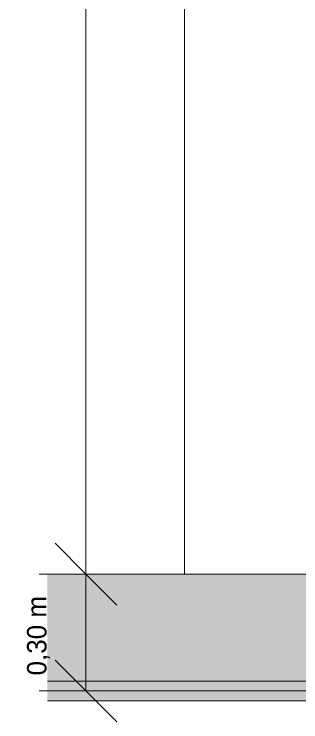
# Model space of a CAD drawing. Header units: metres. Extents: x 147 to 427, y -16 to 162.
# Drawn here: x 193.265 to 194.003, y -0.379 to 1.439 of the extents above; entities that cross this region are included whole.
import ezdxf

# ---------------------------------------------------------------- set-up
doc = ezdxf.new("R2010")
doc.units = ezdxf.units.M
for name, color, linetype, lineweight in [('A-ANNO-DIMS', 7, 'Continuous', 5), ('A-ANNO-DIMS-50', 7, 'Continuous', 5), ('A-DETL', 7, 'Continuous', 5), ('G-ANNO-DIMS', 7, 'Continuous', 5), ('P-PIPE', 7, 'Continuous', 5)]:
    doc.layers.add(name, color=color, linetype=linetype, lineweight=lineweight)
doc.layers.add('A-FLOR', color=7, linetype='Continuous', lineweight=9, true_color=0x007f00)
doc.styles.add('Century Gothic', font='GOTHIC.TTF', dxfattribs={"height": 0.05})
doc.styles.add('Century Gothic_1', font='GOTHIC.TTF', dxfattribs={"height": 0.075})
doc.dimstyles.new('Setores_1_5', dxfattribs={"dimscale": 0.3048, "dimtxt": 0.078313, "dimasz": 0.520833, "dimexe": 0.393701, "dimexo": 0.246063, "dimgap": 0.287073, "dimtad": 1, "dimrnd": 0.01, "dimzin": 0, "dimdsep": 46, "dimtxsty": 'Century Gothic_1', "dimblk1": 'OBLIQUE', "dimblk2": 'OBLIQUE', "dimsah": 1, "dimcen": 0.09, "dimazin": 0, "dimtfac": 1, "dimtdec": 4, "dimtix": 1, "dimtmove": 0, "dimatfit": 3, "dimfxl": 1, "dimtvp": 1, "dimtolj": 1, "dimtzin": 0, "dimarcsym": 2})
doc.dimstyles.new('Setores_1_mm', dxfattribs={"dimscale": 0.3048, "dimtxt": 0.052208, "dimasz": 0.520833, "dimexe": 0.393701, "dimexo": 0.246063, "dimgap": 0.287073, "dimtad": 1, "dimrnd": 0.01, "dimzin": 0, "dimdsep": 46, "dimtxsty": 'Century Gothic', "dimblk1": 'OBLIQUE', "dimblk2": 'OBLIQUE', "dimsah": 1, "dimcen": 0.09, "dimazin": 0, "dimtfac": 1, "dimtdec": 4, "dimtix": 1, "dimtmove": 0, "dimatfit": 3, "dimfxl": 1, "dimtvp": 1, "dimtolj": 1, "dimtzin": 0, "dimarcsym": 2})

# ---------------------------------------------------------------- blocks, each defined once
blk = doc.blocks.new('DIMBLOCK85-EE')
at = {"layer": 'A-ANNO-DIMS-50', "lineweight": 25}
for p, q in [((193.4498, 3.45), (193.3704, 3.5294)), ((193.4498, 3.45), (193.5292, 3.3706)), ((193.4498, 0), (193.3704, 0.0794)), ((193.4498, 0), (193.5292, -0.0794))]:
    blk.add_line(p, q, dxfattribs=at)
at = {"layer": 'A-ANNO-DIMS-50'}
for p, q in [((193.4498, 3.45), (193.3298, 3.45)), ((193.4498, 3.45), (193.4498, 0)), ((193.4498, 3.45), (193.628, 3.45)), ((193.4498, 0), (193.3298, 0)), ((193.4498, 0), (196.428, 0))]:
    blk.add_line(p, q, dxfattribs=at)
at = {"layer": 'A-ANNO-DIMS-50', "color": 0, "insert": (193.2662, 1.5597), "char_height": 0.075, "width": 0.396784, "attachment_point": 1, "rotation": 90, "line_spacing_factor": 0.984502, "style": 'Century Gothic_1'}
blk.add_mtext('3,45 m', dxfattribs=at)
blk = doc.blocks.new('_Oblique')
at = {"color": 0, "linetype": 'ByBlock', "lineweight": -2}
blk.add_line((-0.5, -0.5), (0.5, 0.5), dxfattribs=at)
blk = doc.blocks.new('DIMBLOCK99-EE')
at = {"layer": 'A-ANNO-DIMS-50', "lineweight": 25}
for p, q in [((193.4498, 0), (193.3704, 0.0794)), ((193.4498, 0), (193.5292, -0.0794)), ((193.4498, -0.3), (193.3704, -0.2206)), ((193.4498, -0.3), (193.5292, -0.3794))]:
    blk.add_line(p, q, dxfattribs=at)
at = {"layer": 'A-ANNO-DIMS-50'}
for p, q in [((193.4498, 0), (193.3298, 0)), ((193.4498, 0), (193.4498, -0.3)), ((193.4498, 0), (193.628, 0)), ((193.4498, -0.3), (193.3298, -0.3)), ((193.4498, -0.3), (193.487, -0.3))]:
    blk.add_line(p, q, dxfattribs=at)
at = {"layer": 'A-ANNO-DIMS-50', "color": 0, "insert": (193.2982, -0.2602), "char_height": 0.05, "width": 0.264523, "attachment_point": 1, "rotation": 90, "line_spacing_factor": 0.984502, "style": 'Century Gothic'}
blk.add_mtext('0,30 m', dxfattribs=at)

msp = doc.modelspace()

# ---------------------------------------------------------------- hatches: boundary and pattern name
at = {"layer": 'A-FLOR', "true_color": 0x80838b}
h = msp.add_hatch(color=252, dxfattribs=at)
h.paths.add_polyline_path([(193.3507, -0.275), (195.2535, -0.275), (195.2535, -0.2726), (195.2546, -0.2706), (195.257, -0.2691), (195.2598, -0.2712), (195.2605, -0.2726), (195.2751, -0.2721), (195.2751, -0.2718), (195.2743, -0.2709), (195.2743, -0.2562), (195.2728, -0.254), (195.2743, -0.2521), (195.274, -0.2505), (195.2722, -0.2479), (195.2722, -0.2404), (195.278, -0.2404), (195.278, 0), (193.3507, 0)])
h.paths.add_polyline_path([(196.8772, -0.275), (196.8772, -0.2693), (196.8855, -0.2703), (196.8877, -0.2718), (196.903, -0.2718), (196.903, 0), (195.328, 0), (195.328, -0.2404), (195.3337, -0.2404), (195.3331, -0.2487), (195.3316, -0.2518), (195.3331, -0.254), (195.3316, -0.256), (195.3312, -0.2713), (195.3297, -0.2731), (195.3304, -0.2731), (195.3309, -0.2724), (195.3321, -0.2713), (195.3527, -0.2709), (195.3557, -0.2693), (195.3626, -0.2693), (195.3626, -0.275), (196.8647, -0.275)])
at = {"layer": 'P-PIPE', "true_color": 0xcfd1cf}
for points in [[(195.2535, -0.3), (195.2532, -0.275), (193.3507, -0.2751), (193.3507, -0.3), (195.2304, -0.3)], [(195.105, -0.325), (195.2535, -0.3248), (195.2535, -0.3), (193.3507, -0.3005), (193.3507, -0.325), (194.8544, -0.325)]]:
    msp.add_hatch(color=254, dxfattribs=at).paths.add_polyline_path(points)

# ---------------------------------------------------------------- linework, layer by layer
at = {"layer": 'A-DETL', "color": 9, "lineweight": 15, "true_color": 0xc0c0c0}
msp.add_line((193.703, 0), (193.703, 4.85), dxfattribs=at)
at = {"layer": 'A-FLOR', "color": 9, "true_color": 0xaad4aa}
for p, q in [((196.903, 0), (193.3507, 0)), ((193.3507, -0.3), (196.903, -0.3))]:
    msp.add_line(p, q, dxfattribs=at)
at = {"layer": 'G-ANNO-DIMS'}
msp.add_line((193.703, 0), (197.6406, 0), dxfattribs=at)
at = {"layer": 'P-PIPE'}
for p, q in [((195.2535, -0.275), (193.3507, -0.275)), ((193.3507, -0.325), (195.2535, -0.325))]:
    msp.add_line(p, q, dxfattribs=at)

# ---------------------------------------------------------------- dimensions: what is measured, and where the dimension line sits
at = {"layer": 'A-ANNO-DIMS'}
for base, p1, p2, dimstyle, override, picture, middle in [((193.4498, 0), (193.703, 3.45), (196.503, 0), 'Setores_1_5', {"dimpost": '<>', "dimfxl": 4.443253}, 'DIMBLOCK85-EE', (193.3229, 1.725)), ((193.4498, -0.3), (193.703, 0), (193.562, -0.3), 'Setores_1_mm', {"dimpost": '<>', "dimfxl": 0.331441}, 'DIMBLOCK99-EE', (193.336, -0.15))]:
    dim = msp.add_linear_dim(base=base, p1=p1, p2=p2, angle=90, dimstyle=dimstyle, override=override, dxfattribs=at)
    dim.commit()
    dim.dimension.update_dxf_attribs({"geometry": picture, "text_midpoint": middle})

doc.saveas('drawing.dxf')
